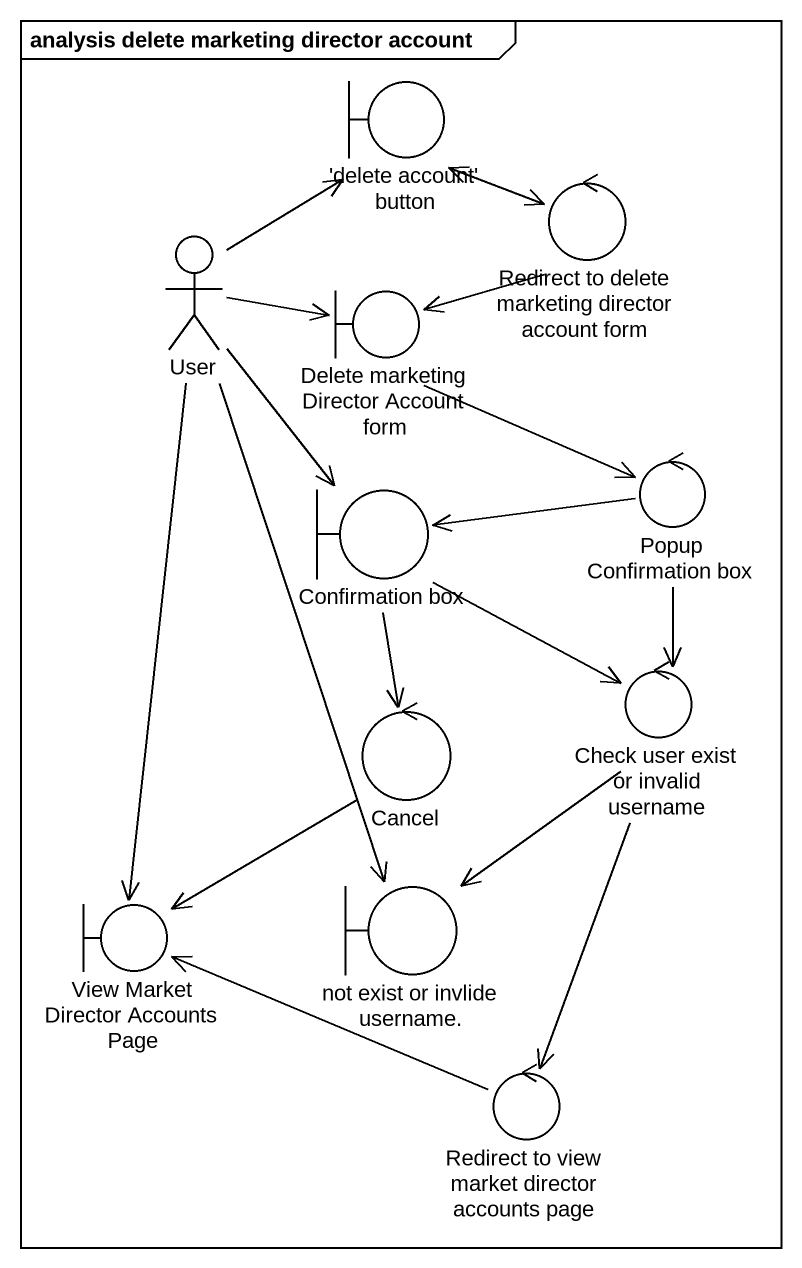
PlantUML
@startuml
mainframe analysis delete marketing director account
boundary "'delete account' button" as delete_account_button
control "Redirect to delete marketing director account form" as Redirect_to_delete
actor User
boundary "Delete marketing Director Account form" as Delete_marketing_Director
boundary "Confirmation box" as Confirmation_box
control "Popup Confirmation box" as Popup_Confirmation_box
control "Check user exist or invalid username" as Check_user_exist_or_invalid
control Cancel
boundary "View Market Director Accounts Page" as View_Market_Director
boundary "not exist or invlide username." as not_exist_or_invlide
control "Redirect to view market director accounts page" as Redirect_to_view_market
delete_account_button --> Redirect_to_delete
Redirect_to_delete -up-> delete_account_button
Redirect_to_delete -left-> Delete_marketing_Director
User -up-> delete_account_button
User -right-> Delete_marketing_Director
User --> Confirmation_box
User --> View_Market_Director
User --> not_exist_or_invlide
Delete_marketing_Director -right-> Popup_Confirmation_box
Confirmation_box --> Check_user_exist_or_invalid
Confirmation_box --> Cancel
Popup_Confirmation_box -left-> Confirmation_box
Popup_Confirmation_box --> Check_user_exist_or_invalid
Check_user_exist_or_invalid --> not_exist_or_invlide
Check_user_exist_or_invalid --> Redirect_to_view_market
Cancel --> View_Market_Director
Redirect_to_view_market -left-> View_Market_Director
@enduml
